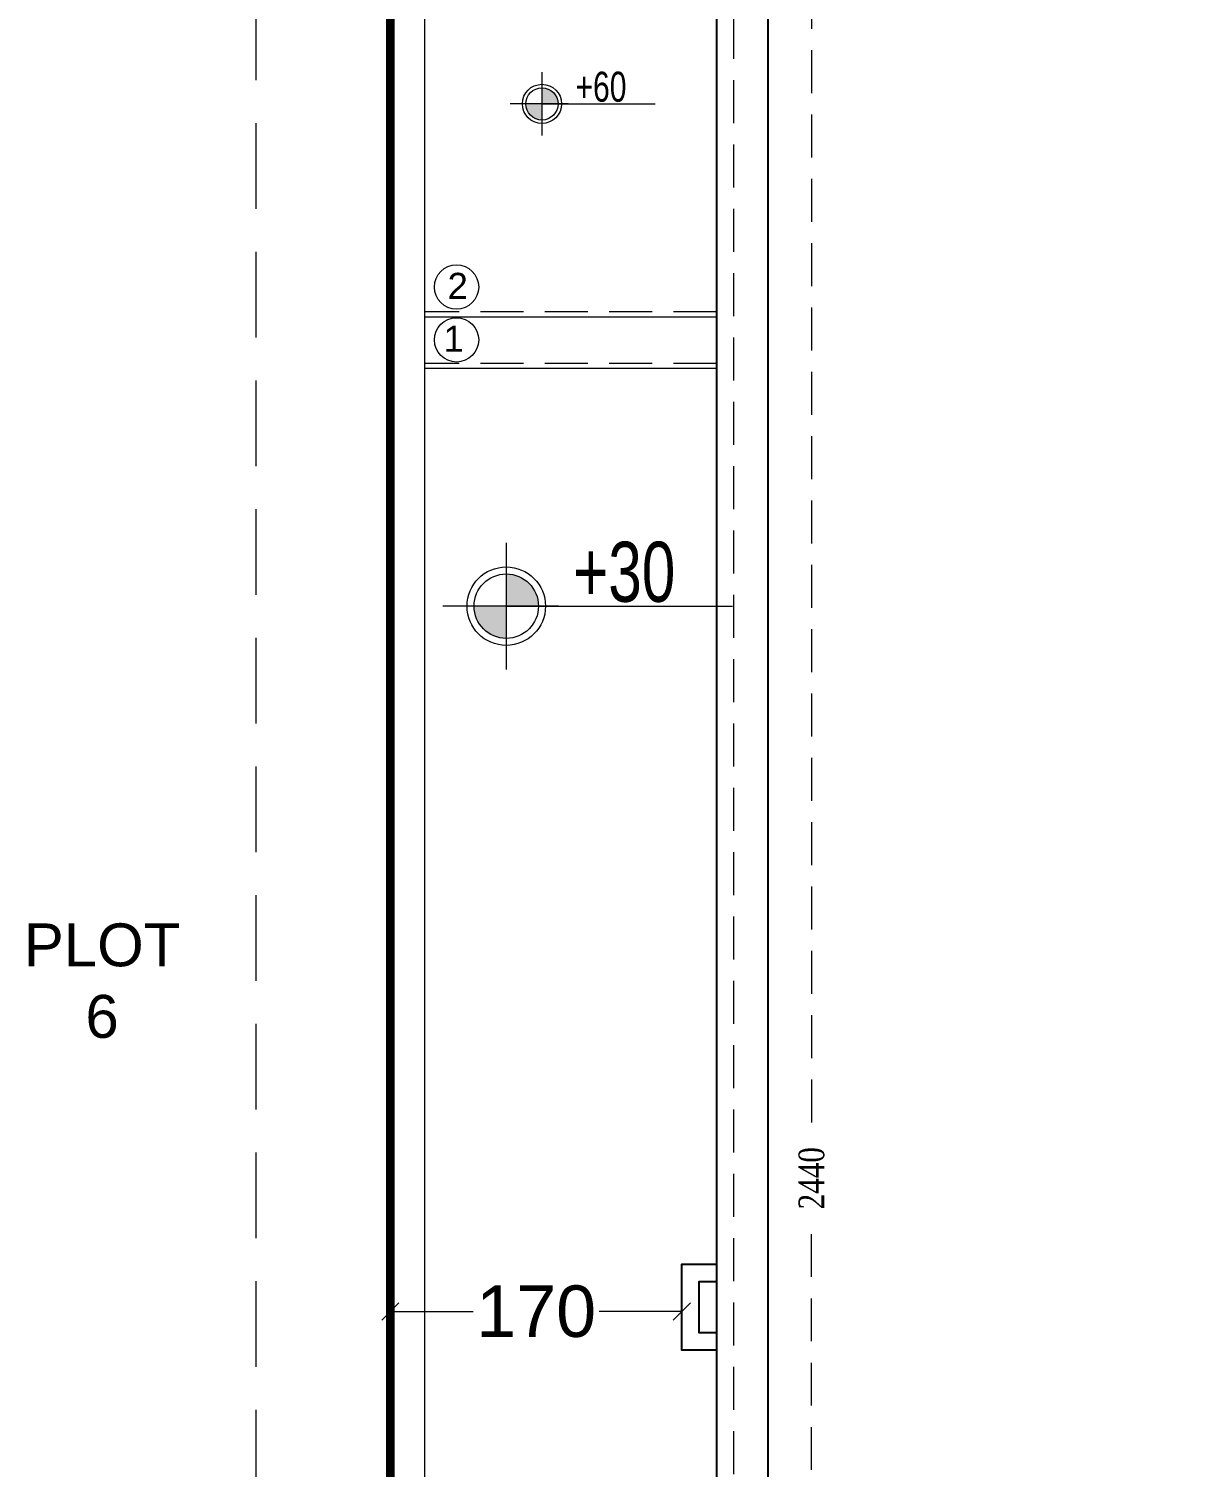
# Model space of a CAD drawing. Header units: inches. Extents: x -114 to 635, y -137 to 57.
# Drawn here: x -58.91 to -52.08, y 18.78 to 27.16 of the extents above; entities that cross this region are included whole.
import ezdxf
from ezdxf.enums import TextEntityAlignment as Align

# ---------------------------------------------------------------- set-up
doc = ezdxf.new("R2010")
doc.units = ezdxf.units.IN
doc.header["$MEASUREMENT"] = 0
doc.header["$PDMODE"] = 98
for name, pattern in [('( Hidden )', [0.375, 0.25, -0.125]), ('DASHED', [0.75, 0.5, -0.25]), ('DASHED2', [0.375, 0.25, -0.125]), ('HIDDEN', [0.375, 0.25, -0.125])]:
    doc.linetypes.add(name, pattern=pattern)
doc.layers.get('0').update_dxf_attribs({"lineweight": 5})
doc.layers.get('Defpoints').update_dxf_attribs({"lineweight": 5})
for name, color, linetype, lineweight in [('A-text', 111, 'Continuous', 5), ('BOUNDARY WALL', 3, 'Continuous', 18), ('DETAILS DIMENSION', 15, 'Continuous', 5), ('DIM-OUT', 3, 'Continuous', 13), ('GENERAL TEXT', 4, 'Continuous', 5), ('HIDDEN', 237, 'HIDDEN', 0), ('LEVEL SYMBOL', 8, 'Continuous', 5), ('PLOT LIMIT', 1, 'Continuous', 5), ('ROOF LINE 2', 244, 'Continuous', 25), ('STAIR', 1, 'Continuous', 5)]:
    doc.layers.add(name, color=color, linetype=linetype, lineweight=lineweight)
doc.styles.add('002-F.FLOOR PLAN$0$xref plans$0$ATTRIBUTE', font='BKANT.TTF')
doc.styles.add('Arial', font='arial.ttf')
doc.styles.add('GROUND FLOOR XREF - option 3$0$STYLE1', font='arial.ttf', dxfattribs={"height": 30})
doc.styles.add('ST', font='times.ttf', dxfattribs={"width": 0.8})
doc.styles.get("Standard").update_dxf_attribs({"font": 'arial.ttf'})
doc.dimstyles.new('RASH PLAN', dxfattribs={"dimtxt": 0.15, "dimasz": 0.05, "dimexe": 0, "dimexo": 0.1, "dimgap": 0.05, "dimtad": 0, "dimdec": 0, "dimlfac": 100, "dimzin": 0, "dimdsep": 46, "dimtxsty": 'ST', "dimblk": 'OBLIQUE', "dimcen": 0.09, "dimclrd": 200, "dimclre": 6, "dimclrt": 1, "dimadec": 0, "dimazin": 0, "dimtfac": 1, "dimtdec": 0, "dimtmove": 1, "dimatfit": 3, "dimldrblk": 'OBLIQUE', "dimfxl": 0, "dimtolj": 1, "dimtzin": 0, "dimlwd": -1, "dimlwe": -1, "dimarcsym": 0})
doc.dimstyles.new('SITE RASH', dxfattribs={"dimtxt": 0.3, "dimasz": 0.1, "dimexe": 0, "dimexo": 0, "dimgap": 0.05, "dimtad": 0, "dimdec": 0, "dimlfac": 100, "dimzin": 0, "dimdsep": 46, "dimtxsty": 'Arial', "dimblk": 'OBLIQUE', "dimcen": 0.05, "dimclrd": 256, "dimclre": 256, "dimclrt": 256, "dimadec": 0, "dimazin": 0, "dimtfac": 10, "dimtdec": 0, "dimtix": 1, "dimtofl": 0, "dimtmove": 1, "dimatfit": 2, "dimldrblk": 'OBLIQUE', "dimfxl": 0.05, "dimtolj": 1, "dimtzin": 0, "dimlwd": -1, "dimlwe": -1, "dimarcsym": 0})

# ---------------------------------------------------------------- blocks, each defined once
blk = doc.blocks.new('_Oblique')
at = {"color": 0, "lineweight": -2}
blk.add_line((-0.5, -0.5), (0.5, 0.5), dxfattribs=at)
blk = doc.blocks.new('*D626')
at = {"layer": 'Defpoints', "color": 0, "transparency": 16777216}
for p in [(-56.8045, 34.8609), (-57.5881, -1.1391), (-56.8045, -1.1391)]:
    blk.add_point(p, dxfattribs=at)
at = {"layer": 'DIM-OUT', "color": 1, "transparency": 16777216}
for p, q in [((-56.8045, 34.8609), (-57.5881, 34.8609)), ((-56.8045, -1.1391), (-57.5881, -1.1391))]:
    blk.add_line(p, q, dxfattribs=at)
at = {"layer": 'DIM-OUT', "color": 1, "linetype": 'DASHED', "transparency": 16777216}
for p, q in [((-57.5881, 34.8609), (-57.5881, 17.3582)), ((-57.5881, -1.1391), (-57.5881, 16.3635))]:
    blk.add_line(p, q, dxfattribs=at)
at = {"layer": 'DIM-OUT', "color": 1, "transparency": 16777216, "xscale": 0.1, "yscale": 0.1, "zscale": 0.1}
for p, rotation in [((-57.5881, 34.8609), 90), ((-57.5881, -1.1391), 270)]:
    blk.add_blockref('_Oblique', p, dxfattribs=dict(at, rotation=rotation))
at = {"layer": 'DIM-OUT', "transparency": 16777216, "insert": (-57.5881, 16.8609), "char_height": 0.3, "attachment_point": 5, "rotation": 90, "style": 'Arial'}
blk.add_mtext('\\A1;3600', dxfattribs=at)
blk = doc.blocks.new('002-F.FLOOR PLAN$0$xref plans$0$LVL-PL')
h = blk.add_hatch(color=256)
h.paths.add_polyline_path([(0, 0.1233), (0, 0), (0.1233, 0, 0.414214)])
h.paths.add_polyline_path([(0, 0), (-0.1233, 0, 0.414214), (0, -0.1233)])
for p, q in [((0, 0.2424), (0, -0.2424)), ((0.2, 0), (-0.2424, 0)), ((0, 0), (0.8648, 0))]:
    blk.add_line(p, q)
for radius in [0.15, 0.1233]:
    blk.add_circle((0, 0), radius)
at = {"style": '002-F.FLOOR PLAN$0$xref plans$0$ATTRIBUTE', "width": 0.75, "flags": 12}
for tag, p in [('LEVEL', (0.517, 0.1508)), ('POSITION', (0.517, -0.1541))]:
    blk.add_attdef(tag, text='', height=0.2, dxfattribs=at).set_placement(p, align=Align.MIDDLE)
blk = doc.blocks.new('*D682')
at = {"layer": 'Defpoints', "color": 0, "transparency": 16777216}
for p in [(-56.8045, 19.6837), (-56.8045, 19.4595), (-55.1055, 19.4595)]:
    blk.add_point(p, dxfattribs=at)
at = {"layer": 'DIM-OUT', "color": 1, "transparency": 16777216}
for p, q in [((-56.8045, 19.4595), (-56.8045, 19.6837)), ((-55.1055, 19.4595), (-55.1055, 19.6837))]:
    blk.add_line(p, q, dxfattribs=at)
at = {"layer": 'DIM-OUT', "color": 1, "linetype": 'DASHED', "transparency": 16777216}
for p, q in [((-56.8045, 19.6837), (-56.3218, 19.6837)), ((-55.1055, 19.6837), (-55.5882, 19.6837))]:
    blk.add_line(p, q, dxfattribs=at)
at = {"layer": 'DIM-OUT', "color": 1, "transparency": 16777216, "xscale": 0.1, "yscale": 0.1, "zscale": 0.1, "rotation": 180}
blk.add_blockref('_Oblique', (-56.8045, 19.6837), dxfattribs=at)
at = {"layer": 'DIM-OUT', "color": 1, "transparency": 16777216, "xscale": 0.1, "yscale": 0.1, "zscale": 0.1}
blk.add_blockref('_Oblique', (-55.1055, 19.6837), dxfattribs=at)
at = {"layer": 'DIM-OUT', "transparency": 16777216, "insert": (-55.955, 19.6837), "char_height": 0.3, "attachment_point": 5, "style": 'Arial'}
blk.add_mtext('\\A1;170', dxfattribs=at)
blk = doc.blocks.new('*D760')
at = {"layer": 'Defpoints', "color": 0, "transparency": 16777216}
for p in [(-54.6045, 32.6609), (-54.3495, 32.6609), (-54.6045, 8.2605)]:
    blk.add_point(p, dxfattribs=at)
at = {"layer": 'DETAILS DIMENSION', "color": 6, "transparency": 16777216}
for p, q in [((-54.5045, 32.6609), (-54.3495, 32.6609)), ((-54.5045, 8.2605), (-54.3495, 8.2605))]:
    blk.add_line(p, q, dxfattribs=at)
at = {"layer": 'DETAILS DIMENSION', "color": 200, "linetype": 'DASHED2', "transparency": 16777216}
for p, q in [((-54.3495, 32.6609), (-54.3495, 20.6828)), ((-54.3495, 8.2605), (-54.3495, 20.2386))]:
    blk.add_line(p, q, dxfattribs=at)
at = {"layer": 'DETAILS DIMENSION', "color": 200, "transparency": 16777216, "xscale": 0.05, "yscale": 0.05, "zscale": 0.05}
for p, rotation in [((-54.3495, 32.6609), 90), ((-54.3495, 8.2605), 270)]:
    blk.add_blockref('_Oblique', p, dxfattribs=dict(at, rotation=rotation))
at = {"layer": 'DETAILS DIMENSION', "color": 1, "transparency": 16777216, "insert": (-54.3495, 20.4607), "char_height": 0.15, "attachment_point": 5, "rotation": 90, "style": 'ST'}
blk.add_mtext('\\A1;2440', dxfattribs=at)

msp = doc.modelspace()

# ---------------------------------------------------------------- linework, layer by layer
at = {"layer": 'A-text'}
for centre in [(-56.4191, 25.6553), (-56.4191, 25.3471)]:
    msp.add_circle(centre, 0.1291, dxfattribs=at)
at = {"layer": 'BOUNDARY WALL'}
for points in [[(-56.8045, -1.1391), (-56.8045, 34.8609)], [(-56.6045, -0.9391), (-56.6045, 34.6609), (-23.8045, 34.6609), (-23.8045, 4.0609)]]:
    msp.add_lwpolyline(points, dxfattribs=at)
at = {"layer": 'HIDDEN'}
msp.add_lwpolyline([(-54.8045, 32.8609), (-54.8045, 8.0605)], dxfattribs=at)
at = {"layer": 'PLOT LIMIT', "color": 14, "linetype": 'HIDDEN', "ltscale": 3, "true_color": 0xa30000, "const_width": 0.05}
msp.add_lwpolyline([(-56.8045, -1.1392), (-23.6045, -1.1392), (-23.6045, 34.8608), (-56.8045, 34.8608)], close=True, dxfattribs=at)
at = {"layer": 'ROOF LINE 2'}
for points in [[(-46.5551, 32.9609), (-54.9045, 32.9609), (-54.9045, 8.0605)], [(-54.6045, 32.6609), (-54.6045, 8.2605)], [(-54.9045, 19.4595), (-55.1055, 19.4595), (-55.1055, 19.9595), (-54.9045, 19.9595)], [(-54.9045, 19.5595), (-55.0055, 19.5595), (-55.0055, 19.8595), (-54.9045, 19.8595)]]:
    msp.add_lwpolyline(points, dxfattribs=at)
at = {"layer": 'STAIR', "linetype": '( Hidden )'}
for p, q in [((-54.9045, 25.51), (-56.6042, 25.51)), ((-54.9045, 25.21), (-56.6042, 25.21))]:
    msp.add_line(p, q, dxfattribs=at)
at = {"layer": 'STAIR', "linetype": 'Continuous'}
for p, q in [((-54.9045, 25.48), (-56.6042, 25.48)), ((-54.9045, 25.18), (-56.6042, 25.18))]:
    msp.add_line(p, q, dxfattribs=at)

# ---------------------------------------------------------------- block references
at = {"layer": 'LEVEL SYMBOL', "linetype": 'Continuous', "lineweight": 0}
ref = msp.add_blockref('002-F.FLOOR PLAN$0$xref plans$0$LVL-PL', (-55.9211, 26.7224), dxfattribs=dict(at, xscale=0.7620000000000069, yscale=0.7620000000000069, zscale=0.7620000000000069))
ref.add_attrib('LEVEL', '+60', dxfattribs={"layer": '0', "lineweight": 5, "height": 0.175, "rotation": 360, "style": '002-F.FLOOR PLAN$0$xref plans$0$ATTRIBUTE', "width": 0.75}).set_placement((-55.5773, 26.8227), align=Align.MIDDLE)
ref = msp.add_blockref('002-F.FLOOR PLAN$0$xref plans$0$LVL-PL', (-56.1292, 23.7951), dxfattribs=dict(at, xscale=1.524000000000014, yscale=1.524000000000014, zscale=1.524000000000014))
ref.add_attrib('LEVEL', '+30', dxfattribs={"layer": '0', "lineweight": 5, "height": 0.35, "rotation": 360, "style": '002-F.FLOOR PLAN$0$xref plans$0$ATTRIBUTE', "width": 0.75}).set_placement((-55.4416, 23.9957), align=Align.MIDDLE)

# ---------------------------------------------------------------- texts
at = {"layer": 'A-text', "style": 'GROUND FLOOR XREF - option 3$0$STYLE1'}
for s, p in [('2', (-56.4711, 25.5858, 0)), ('1', (-56.4955, 25.2777, 0))]:
    msp.add_text(s, height=0.1521, dxfattribs=at).set_placement(p)
at = {"layer": 'GENERAL TEXT', "insert": (-58.485, 21.9459), "char_height": 0.25, "width": 0.764208, "attachment_point": 2}
msp.add_mtext('PLOT\\P6', dxfattribs=at)

# ---------------------------------------------------------------- dimensions: what is measured, and where the dimension line sits
at = {"layer": 'DETAILS DIMENSION'}
dim = msp.add_linear_dim(base=(-54.3495, 32.6609), p1=(-54.6045, 8.2605), p2=(-54.6045, 32.6609), angle=90, dimstyle='RASH PLAN', dxfattribs=at)
dim.commit()
dim.dimension.update_dxf_attribs({"geometry": '*D760', "text_midpoint": (-54.3495, 20.4607)})
at = {"layer": 'DIM-OUT'}
dim = msp.add_linear_dim(base=(-57.5881, -1.1391), p1=(-56.8045, 34.8609), p2=(-56.8045, -1.1391), angle=90, dimstyle='SITE RASH', override={"dimclrd": 1, "dimclre": 1}, dxfattribs=at)
dim.commit()
dim.dimension.update_dxf_attribs({"geometry": '*D626', "text_midpoint": (-57.5881, 16.8609)})
dim = msp.add_linear_dim(base=(-56.8045, 19.6837), p1=(-55.1055, 19.4595), p2=(-56.8045, 19.4595), dimstyle='SITE RASH', override={"dimclrd": 1, "dimclre": 1}, dxfattribs=at)
dim.commit()
dim.dimension.update_dxf_attribs({"geometry": '*D682', "text_midpoint": (-55.955, 19.6837)})

doc.saveas('drawing.dxf')
